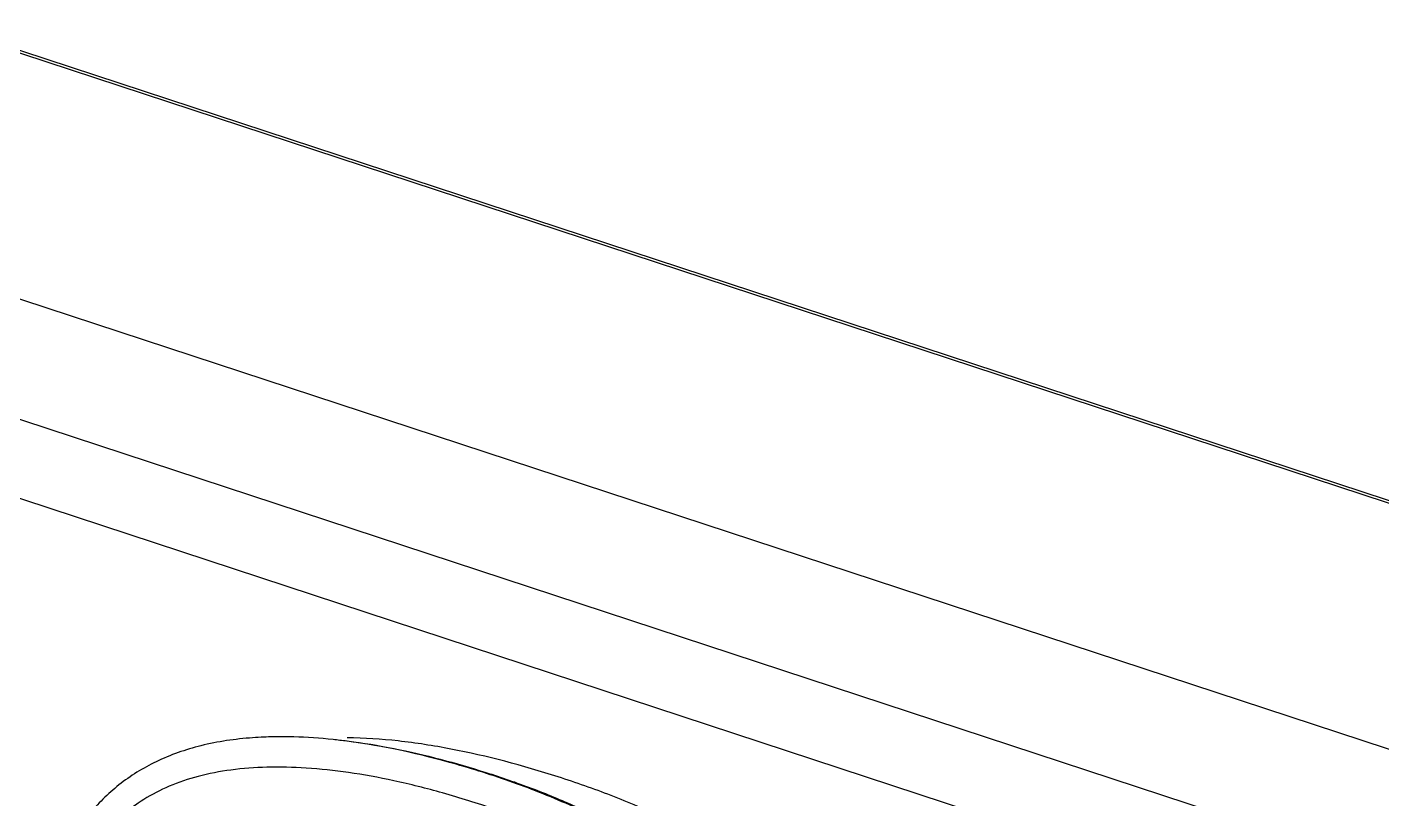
# Model space of a CAD drawing. Header units: millimetres. Extents: x 0 to 420, y 0 to 297.
# Drawn here: x 281.8 to 290.74, y 90.26 to 95.35 of the extents above; entities that cross this region are included whole.
import ezdxf

# ---------------------------------------------------------------- set-up
doc = ezdxf.new("R2010")
doc.units = ezdxf.units.MM
doc.header["$LTSCALE"] = 23.1
doc.layers.get('0').update_dxf_attribs({"linetype": 'CONTINUOUS'})
for name, color, linetype in [('AUSFORMSCHRAEGEN', 7, 'CONTINUOUS'), ('FASEN', 7, 'CONTINUOUS'), ('FLAECHEN', 7, 'CONTINUOUS'), ('RUNDUNGEN', 7, 'CONTINUOUS')]:
    doc.layers.add(name, color=color, linetype=linetype)

msp = doc.modelspace()

# ---------------------------------------------------------------- linework, layer by layer
at = {"color": 7, "linetype": 'CONTINUOUS'}
msp.add_open_spline([(287.9134, 87.1592), (287.9081, 87.4282), (287.8638, 87.8266), (287.7188, 88.3287), (287.5725, 88.6747), (287.3883, 88.9937), (287.1686, 89.2839), (286.9163, 89.5441), (286.539, 89.8502), (286.1111, 90.0925), (285.6578, 90.2833), (285.1937, 90.4457), (284.7238, 90.5716), (284.2558, 90.6444), (284.0263, 90.6601), (283.9139, 90.6615)], degree=3, knots=[0, 0, 0, 0, 0.136536, 0.201532, 0.264756, 0.326723, 0.387983, 0.449031, 0.510224, 0.634025, 0.696828, 0.759775, 0.883508, 0.942958, 1, 1, 1, 1], dxfattribs=at)
at = {"layer": 'AUSFORMSCHRAEGEN', "color": 7, "linetype": 'CONTINUOUS'}
msp.add_line((296.097, 88.8398), (278.895, 94.496), dxfattribs=at)
at = {"layer": 'FASEN', "color": 7, "linetype": 'CONTINUOUS'}
for centre, radius, start, end in [((283.4688, 88.1755), 2.4923, 92.42398, 94.14216), ((283.4779, 87.9236), 2.7443, 89.85906, 92.39228), ((283.4781, 87.7508), 2.9171, 89.3227, 89.86994), ((283.4773, 87.6835), 2.9844, 88.92188, 89.32324), ((283.476, 87.6157), 3.0523, 88.40717, 88.92144)]:
    msp.add_arc(centre, radius, start, end, dxfattribs=at)
for points, knots in [([(283.2888, 90.6613), (283.1741, 90.6529), (282.9556, 90.6214), (282.6548, 90.5168), (282.402, 90.3598), (282.1944, 90.1543), (282.0286, 89.8968), (281.9282, 89.6431), (281.8693, 89.4118), (281.8372, 89.216), (281.8195, 89.0072), (281.8168, 88.8638), (281.8179, 88.7914)], [0, 0, 0, 0, 0.129075, 0.246398, 0.354916, 0.460405, 0.571609, 0.696243, 0.764954, 0.839187, 0.918711, 1, 1, 1, 1]), ([(283.9106, 90.6389), (283.8806, 90.6427), (283.7644, 90.6563), (283.6475, 90.6644), (283.5608, 90.6668)], [0, 0, 0, 0, 0.258547, 1, 1, 1, 1]), ([(287.4049, 86.9528), (287.4026, 87.0629), (287.3913, 87.2804), (287.3555, 87.5983), (287.2983, 87.9033), (287.2211, 88.1965), (287.1204, 88.4821), (286.9473, 88.8618), (286.7092, 89.2278), (286.4009, 89.5615), (286.1202, 89.8006), (285.7942, 90.0163), (285.4277, 90.2034), (285.0366, 90.3614), (284.5329, 90.5234), (284.1545, 90.6076), (283.9106, 90.6389)], [0, 0, 0, 0, 0.05883, 0.11622, 0.170751, 0.224463, 0.277992, 0.332308, 0.447155, 0.50915, 0.574496, 0.643604, 0.717456, 0.793921, 0.868646, 1, 1, 1, 1]), ([(287.2242, 86.9779), (287.2224, 87.0682), (287.2138, 87.2475), (287.1793, 87.5901), (287.0983, 87.9989), (286.9361, 88.4687), (286.6896, 88.9253), (286.4007, 89.2819), (286.1091, 89.5468), (285.7525, 89.8082), (285.3369, 90.021), (284.8912, 90.1918), (284.5531, 90.2979), (284.2308, 90.379), (283.9298, 90.4339), (283.6497, 90.4641), (283.39, 90.4706), (283.151, 90.4534), (282.9339, 90.4123), (282.7404, 90.3473), (282.5712, 90.2602), (282.4253, 90.1529), (282.2995, 90.0263), (282.1908, 89.8777), (282.0613, 89.6331), (281.9743, 89.3359), (281.9345, 89.0008), (281.9294, 88.8142), (281.9313, 88.7182)], [0, 0, 0, 0, 0.032276, 0.064058, 0.122916, 0.18062, 0.240927, 0.307316, 0.343348, 0.381389, 0.464925, 0.50899, 0.551824, 0.591353, 0.627605, 0.661015, 0.691843, 0.720264, 0.74644, 0.77053, 0.792905, 0.814108, 0.834948, 0.856405, 0.879609, 0.93348, 0.965698, 1, 1, 1, 1])]:
    msp.add_open_spline(points, degree=3, knots=knots, dxfattribs=at)
at = {"layer": 'FLAECHEN', "color": 7, "linetype": 'CONTINUOUS'}
msp.add_open_spline([(283.9142, 90.6404), (284.1209, 90.6146), (284.4288, 90.5513), (284.831, 90.4346), (285.1305, 90.3311), (285.426, 90.2098), (285.7162, 90.0677), (285.9984, 89.899), (286.2689, 89.6979), (286.5233, 89.4605), (286.7563, 89.1841), (286.9622, 88.8684), (287.1938, 88.3947), (287.3409, 87.8753), (287.4035, 87.4096), (287.4228, 87.147), (287.4277, 87.0178), (287.4288, 86.9539)], degree=3, knots=[0, 0, 0, 0, 0.110895, 0.166765, 0.222942, 0.279532, 0.336725, 0.39485, 0.454367, 0.515807, 0.579699, 0.646421, 0.715968, 0.859826, 0.931171, 0.965978, 1, 1, 1, 1], dxfattribs=at)
at = {"layer": 'RUNDUNGEN', "color": 9, "linetype": 'CONTINUOUS'}
for p, q in [((298.4377, 89.6957), (281.2357, 95.3518)), ((295.2985, 88.3085), (278.0965, 93.9646)), ((295.0811, 87.8573), (277.8791, 93.5134))]:
    msp.add_line(p, q, dxfattribs=at)
at = {"layer": 'RUNDUNGEN', "color": 7, "linetype": 'CONTINUOUS'}
msp.add_line((298.4831, 89.6974), (281.281, 95.3536), dxfattribs=at)

doc.saveas('drawing.dxf')
